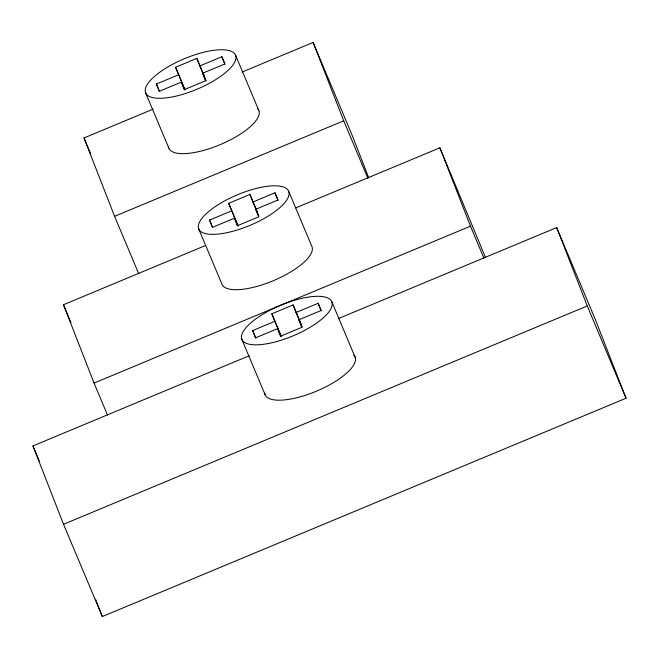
<?xml version="1.0" encoding="UTF-8"?>
<svg xmlns="http://www.w3.org/2000/svg" width="659" height="659" viewBox="0 0 659 659"><rect width="100%" height="100%" fill="white"/><g stroke="black" fill="none" stroke-linecap="round" stroke-linejoin="round"><path stroke-width="0.99" d="M184.841 89.83L175.574 67.259L196.852 58.387L204.743 77.152M184.52 89.599L181.365 82.087L159.272 91.296L156.43 84.022L178.523 74.813M206.119 80.958L199.801 65.941L221.894 56.732L225.057 64.236M181.365 82.087L184.314 89.64L205.592 80.777L202.642 73.215L224.735 64.005L221.894 56.732M138.736 273.765L114.592 216.325L84.006 137.962L153.119 109.155M242.117 72.045L313.132 42.448L351.922 134.724L368.711 177.724M114.592 216.325L343.718 120.803L313.132 42.448M237.957 225.889L228.689 203.318L249.967 194.446L257.463 212.28M237.635 225.658L234.48 218.154L212.387 227.363L209.546 220.081L231.638 210.872M258.839 216.078L252.916 202L275.009 192.79L278.172 200.303M234.48 218.154L237.429 225.707L258.707 216.836L255.758 209.282L277.851 200.072L275.009 192.79M107.516 415.104L94.056 383.085L63.47 304.73L205.69 245.436M295.767 207.89L439.891 147.805L485.395 257.282M94.056 383.085L470.485 226.161L439.891 147.805M281.08 336.37L271.821 313.799L293.098 304.936L300.99 323.701M280.767 336.139L277.612 328.635L255.519 337.845L252.677 330.571L274.77 321.361M301.962 326.567L296.048 312.49L318.14 303.28L321.295 310.784M277.612 328.635L280.561 336.189L301.838 327.317L298.889 319.763L320.982 310.554L318.14 303.28M338.454 318.552L556.674 227.586L595.464 319.862L626.05 398.225L102.326 616.552L63.536 524.276L32.95 445.921L249.267 355.736M63.536 524.276L587.26 305.941L556.674 227.586M587.26 305.941L626.05 398.225M470.485 226.161L483.937 258.18M343.718 120.803L367.862 178.243M235.593 55.249A48.766 16.516 -22.8 0 1 173.284 96.725A48.766 16.516 -22.8 0 1 162.88 70.068A48.766 16.516 -22.8 0 1 235.593 55.249L258.863 110.621M288.708 191.316A48.766 16.516 -22.8 0 1 226.399 232.792A48.766 16.516 -22.8 0 1 215.995 206.127A48.766 16.516 -22.8 0 1 288.708 191.316L311.979 246.68A48.766 16.516 -22.8 0 1 272.983 280.841A48.766 16.516 -22.8 0 1 221.968 284.21L198.688 228.838M331.839 301.797A48.766 16.516 -22.8 0 1 269.531 343.273A48.766 16.516 -22.8 0 1 259.119 316.617A48.766 16.516 -22.8 0 1 331.839 301.797L355.11 357.17M202.642 73.215L205.797 80.727M255.758 209.282L258.517 215.847M298.889 319.763L302.044 327.268M175.574 67.259L185.047 89.781M228.689 203.318L238.163 225.839M271.821 313.799L281.286 336.321M156.43 84.022L159.585 91.527M209.546 220.081L212.7 227.594M252.677 330.571L255.832 338.075M145.581 92.779L168.852 148.143M241.82 339.327L265.099 394.692M84.006 137.962L90.728 153.975M63.47 304.73L70.991 322.622M32.95 445.921L39.285 460.987M196.852 58.387L199.801 65.941M249.967 194.446L252.916 202M293.098 304.936L296.048 312.49M95.613 599.352L102.326 616.552M353.743 355.11A48.766 16.516 -22.8 0 1 317.218 390.853A48.766 16.516 -22.8 0 1 264.729 393.094M257.496 108.562A48.766 16.516 -22.8 0 1 220.971 144.313A48.766 16.516 -22.8 0 1 168.482 146.545"/></g></svg>
